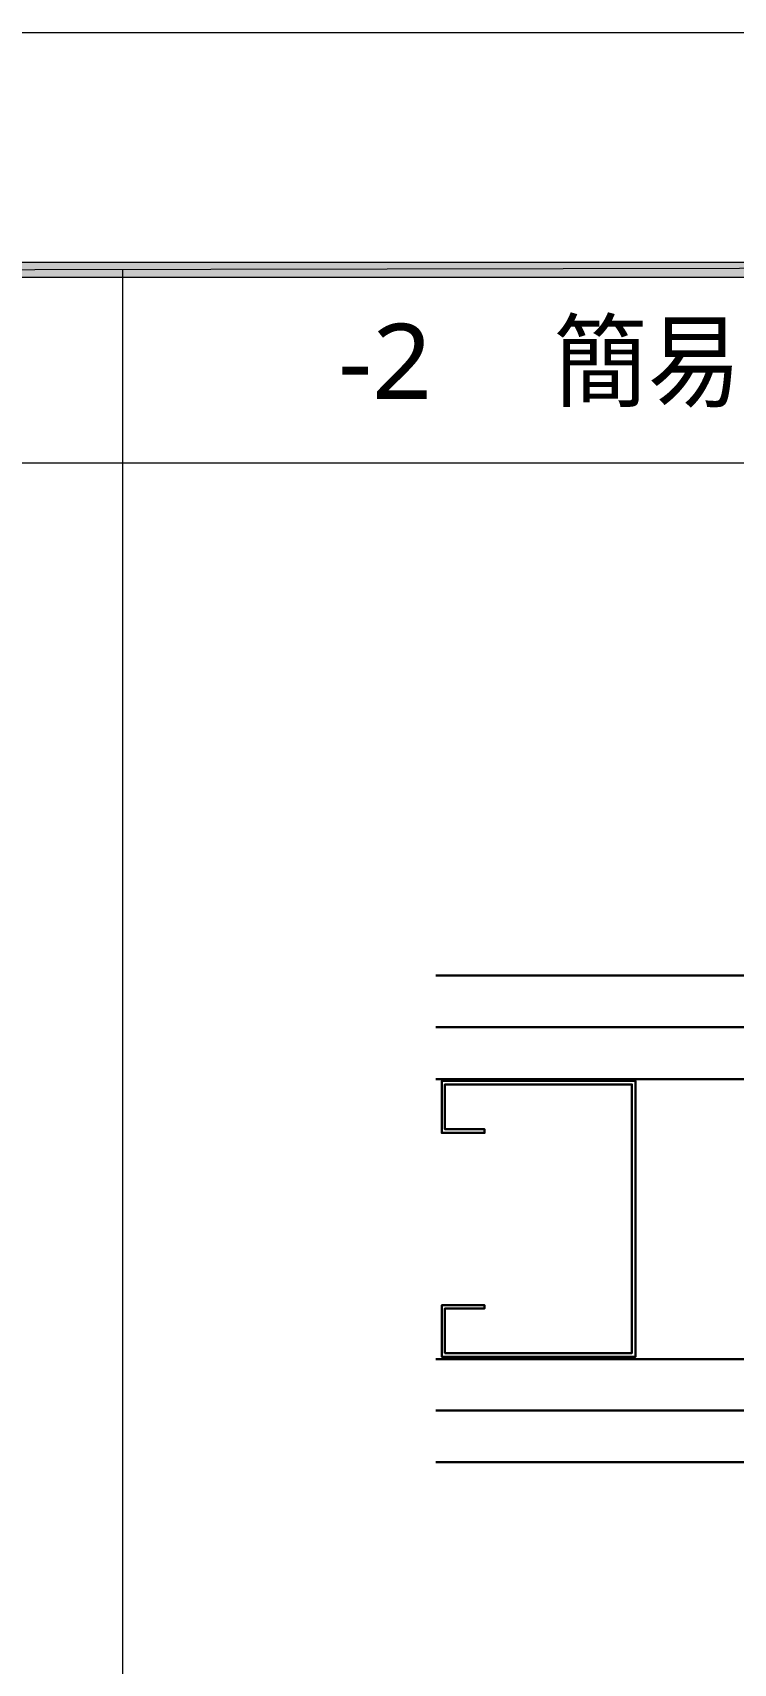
# Model space of a CAD drawing. Header units: millimetres. Extents: x 0 to 420, y 0 to 297.
# Drawn here: x 206 to 238.5, y 221.3 to 297 of the extents above; entities that cross this region are included whole.
import ezdxf
from ezdxf.enums import TextEntityAlignment as Align

# ---------------------------------------------------------------- set-up
doc = ezdxf.new("R2010")
doc.units = ezdxf.units.MM
doc.styles.add('kst32b', font='NotoSansJP-Variable.ttf')

msp = doc.modelspace()

# ---------------------------------------------------------------- hatches: boundary and pattern name
h = msp.add_hatch(color=7)
h.paths.add_polyline_path([(394.166, 285.623), (394.166, 286.321), (26.183, 285.623), (394.166, 285.623)])
h.paths.add_polyline_path([(394.166, 286.321), (26.183, 285.623), (26.183, 286.321), (394.166, 286.321)])

# ---------------------------------------------------------------- linework, layer by layer
at = {"lineweight": 13}
msp.add_lwpolyline([(0.191, 0), (0.191, 296.968), (420.158, 296.968), (420.158, 0)], close=True, dxfattribs=at)
at = {"lineweight": 0}
for points in [[(394.166, 285.623), (394.166, 286.321), (26.183, 285.623)], [(394.166, 286.321), (26.183, 285.623), (26.183, 286.321)]]:
    msp.add_lwpolyline(points, close=True, dxfattribs=at)
at = {"lineweight": 13}
for points in [[(210.164, 285.983), (210.164, 45.995)], [(394.166, 276.987), (26.183, 276.987)]]:
    msp.add_lwpolyline(points, dxfattribs=at)
at = {"lineweight": 30}
for points in [[(224.705, 253.217), (252.772, 253.217)], [(224.705, 250.825), (252.772, 250.825)], [(224.705, 248.412), (252.772, 248.412)], [(225.129, 245.914), (224.98, 245.914), (224.98, 248.327), (233.976, 248.327), (233.976, 235.521), (224.98, 235.521), (224.98, 237.913), (226.97, 237.913), (226.97, 237.765), (225.129, 237.765), (225.129, 235.691), (233.807, 235.691), (233.807, 248.158), (225.129, 248.158), (225.129, 246.084), (226.97, 246.084), (226.97, 245.914), (224.98, 245.914)], [(224.705, 235.416), (252.772, 235.416)], [(224.705, 233.024), (252.772, 233.024)], [(224.705, 230.632), (252.772, 230.632)]]:
    msp.add_lwpolyline(points, dxfattribs=at)

# ---------------------------------------------------------------- texts
at = {"style": 'kst32b'}
for s, height, p, p2 in [('簡易気密型鋼製軽量建具枠', 3.49081, (230.166, 279.971), (282.528, 279.971)), ('-2', 3.4908, (220.176, 279.971), (224.539, 279.971))]:
    msp.add_text(s, height=height, dxfattribs=at).set_placement(p, p2, align=Align.FIT)

doc.saveas('drawing.dxf')
